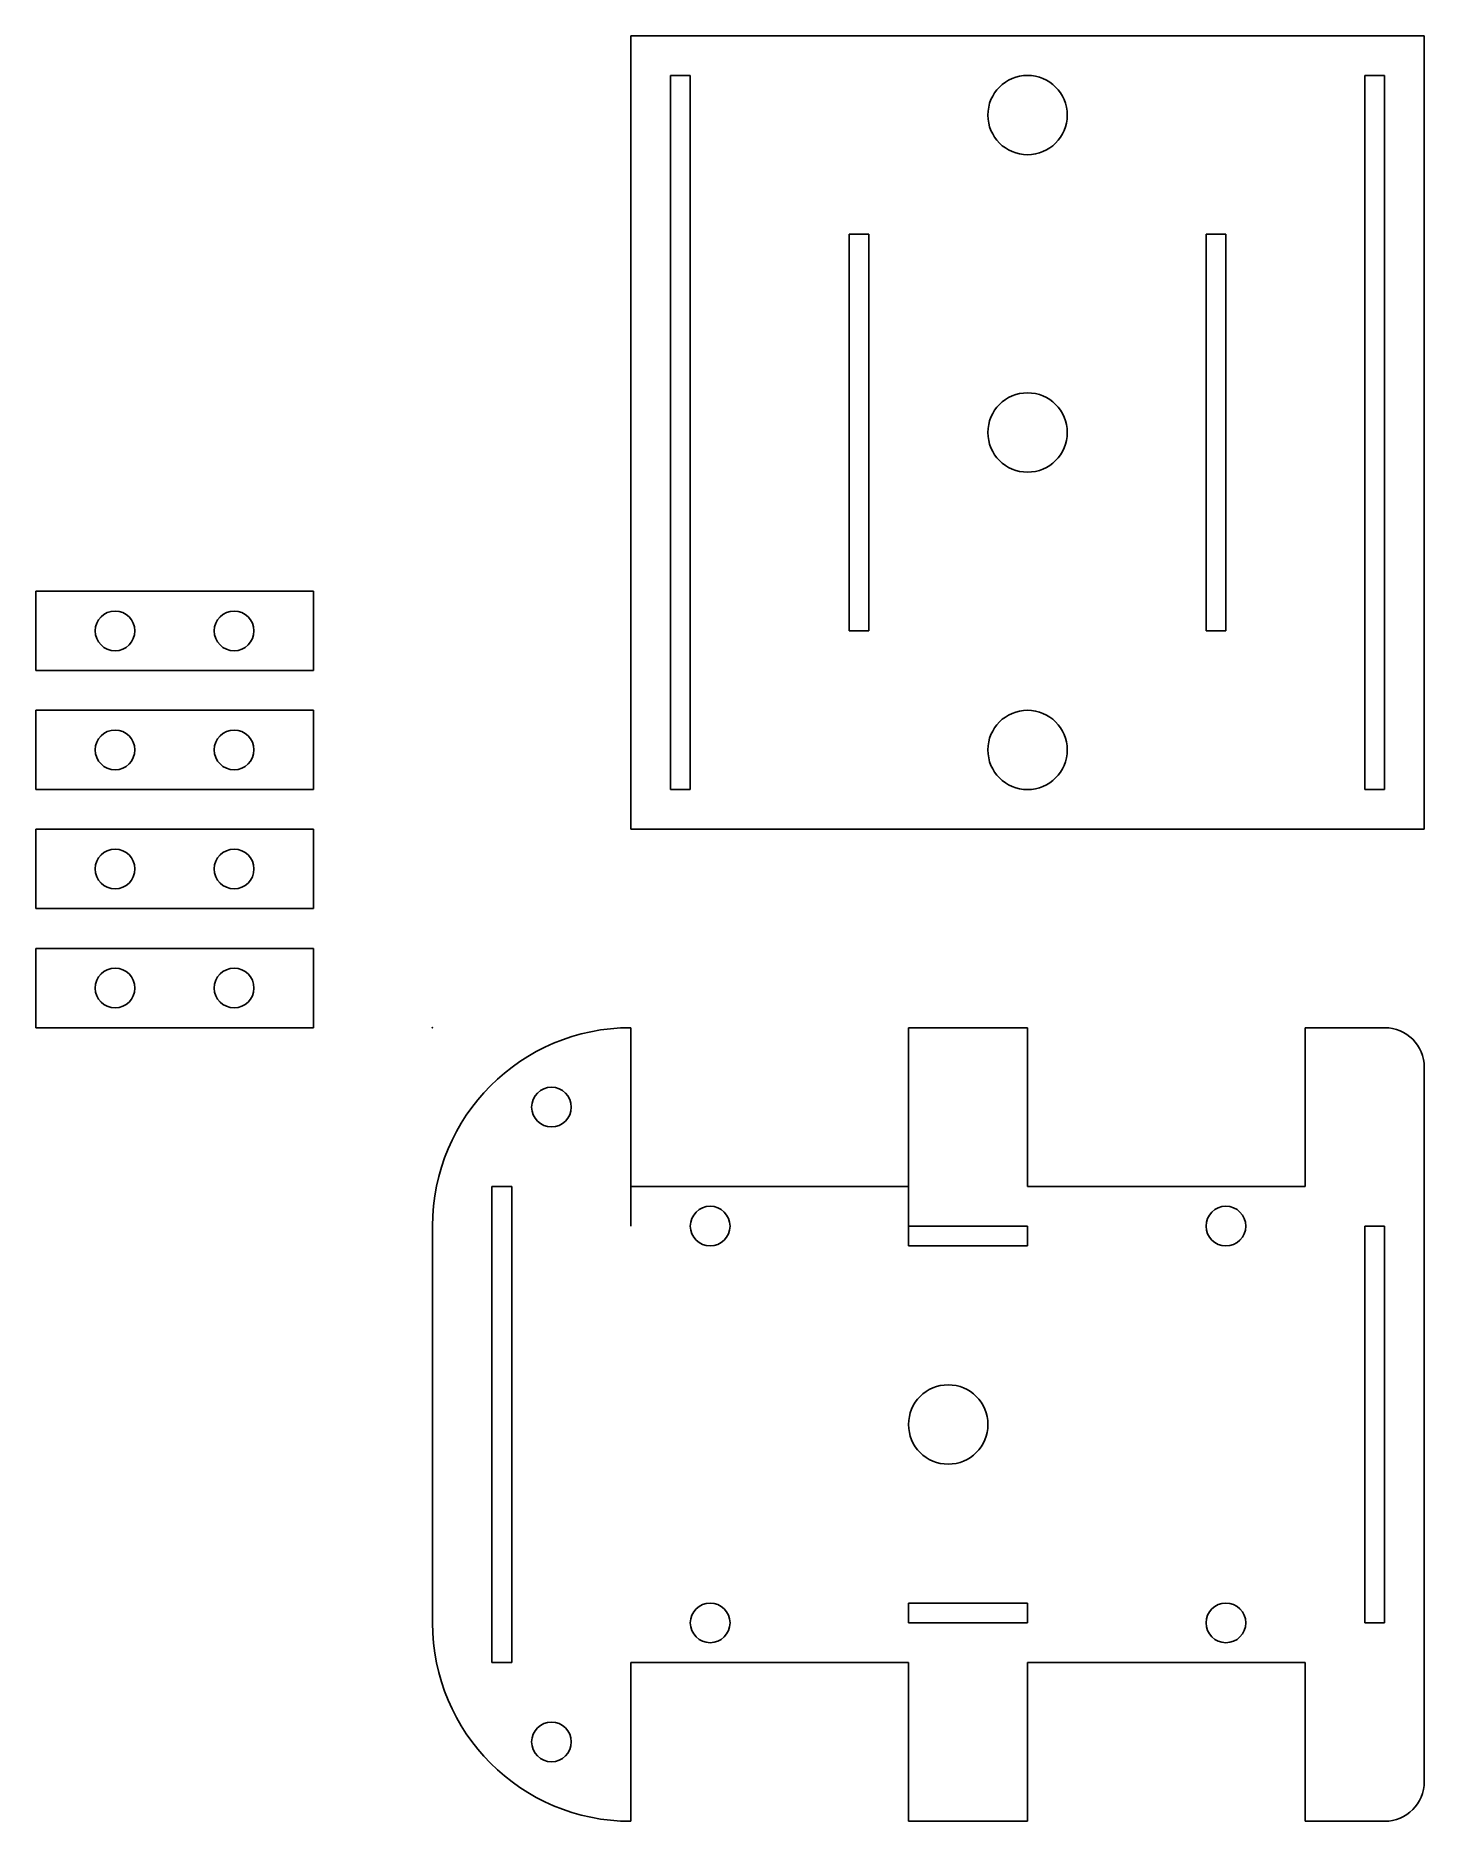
# Model space of a CAD drawing. Header units: centimetres. Extents: x -10 to 25, y -20 to 25.
import ezdxf

# ---------------------------------------------------------------- set-up
doc = ezdxf.new("R2010")
doc.units = ezdxf.units.CM
doc.header["$MEASUREMENT"] = 0
for name, color, linetype in [('CARRITO WALL E v3_Sketch1', 7, 'Continuous'), ('CARRITO WALL E v3_Sketch2', 7, 'Continuous'), ('CARRITO WALL E v3_Sketch3', 7, 'Continuous'), ('CARRITO WALL E v3_Sketch4', 7, 'Continuous'), ('CARRITO WALL E v3_Sketch5', 7, 'Continuous'), ('CARRITO WALL E v3_Sketch6', 7, 'Continuous')]:
    doc.layers.add(name, color=color, linetype=linetype)

msp = doc.modelspace()

# ---------------------------------------------------------------- linework, layer by layer
at = {"layer": 'CARRITO WALL E v3_Sketch1'}
for p, q in [((5, 0), (5, -4)), ((5, 0), (5, -5)), ((12, -4), (12, 0)), ((12, 0), (15, 0)), ((15, -4), (15, 0)), ((15, 0), (15, -4)), ((22, -4), (22, 0)), ((22, 0), (24, 0)), ((25, -1), (25, -19)), ((5, -4), (12, -4)), ((12, -4), (12, -5)), ((22, -4), (15, -4)), ((0, -15), (0, -5)), ((5, -16), (5, -20)), ((5, -16), (5, -20)), ((12, -16), (5, -16)), ((12, -20), (12, -16)), ((15, -20), (15, -16)), ((22, -16), (15, -16)), ((15, -20), (15, -16)), ((22, -16), (22, -20)), ((15, -20), (12, -20)), ((24, -20), (22, -20))]:
    msp.add_line(p, q, dxfattribs=at)
for centre, radius, start, end in [((5, -5), 5, 90, 180), ((24, -1), 1, 0, 90), ((5, -15), 5, 180, 270), ((24, -19), 1, 270, 360)]:
    msp.add_arc(centre, radius, start, end, dxfattribs=at)
msp.add_point((0, 0), dxfattribs=at)
at = {"layer": 'CARRITO WALL E v3_Sketch2'}
for p, q in [((25, 25, 1), (5, 25, 1)), ((5, 25, 1), (5, 5, 1)), ((25, 5, 1), (25, 25, 1)), ((5, 5, 1), (25, 5, 1)), ((5, -4, 1), (5, 0, 1)), ((12, 0, 1), (12, -4, 1)), ((15, 0, 1), (12, 0, 1)), ((15, -4, 1), (15, 0, 1)), ((24, 0, 1), (22, 0, 1)), ((22, 0, 1), (22, -4, 1)), ((25, -19, 1), (25, -1, 1)), ((12, -4, 1), (5, -4, 1)), ((22, -4, 1), (15, -4, 1)), ((0, -5, 1), (0, -15, 1)), ((5, -20, 1), (5, -16, 1)), ((5, -16, 1), (12, -16, 1)), ((12, -16, 1), (12, -20, 1)), ((15, -20, 1), (15, -16, 1)), ((15, -16, 1), (22, -16, 1)), ((22, -16, 1), (22, -20, 1)), ((12, -20, 1), (15, -20, 1)), ((22, -20, 1), (24, -20, 1))]:
    msp.add_line(p, q, dxfattribs=at)
for centre, radius, start, end in [((5, -5, 1), 5, 90, 180), ((24, -1, 1), 1, 0, 90), ((5, -15, 1), 5, 180, 270), ((24, -19, 1), 1, 270, 360)]:
    msp.add_arc(centre, radius, start, end, dxfattribs=at)
msp.add_point((0, 0, 1), dxfattribs=at)
at = {"layer": 'CARRITO WALL E v3_Sketch3'}
for p, q in [((-3, 11), (-10, 11)), ((-10, 11), (-10, 9)), ((-3, 9), (-3, 11)), ((-10, 9), (-3, 9)), ((-10, 8), (-10, 6)), ((-3, 8), (-10, 8)), ((-3, 6), (-3, 8)), ((-10, 6), (-3, 6)), ((-10, 5), (-10, 3)), ((-3, 5), (-10, 5)), ((-3, 3), (-3, 5)), ((-10, 3), (-3, 3)), ((-10, 2), (-10, 0)), ((-3, 2), (-10, 2)), ((-3, 0), (-3, 2)), ((-10, 0), (-3, 0))]:
    msp.add_line(p, q, dxfattribs=at)
msp.add_point((0, 0), dxfattribs=at)
at = {"layer": 'CARRITO WALL E v3_Sketch4'}
for p, q in [((5, -4, 1), (5, 0, 1)), ((15, 0, 1), (12, 0, 1)), ((12, 0, 1), (12, -4, 1)), ((15, -4, 1), (15, 0, 1)), ((24, 0, 1), (22, 0, 1)), ((22, 0, 1), (22, -4, 1)), ((25, -19, 1), (25, -1, 1)), ((1.5, -16, 1), (1.5, -4, 1)), ((1.5, -4, 1), (2, -4, 1)), ((2, -4, 1), (2, -16, 1)), ((12, -4, 1), (5, -4, 1)), ((22, -4, 1), (15, -4, 1)), ((0, -5, 1), (0, -15, 1)), ((12, -5, 1), (15, -5, 1)), ((12, -5.5, 1), (12, -5, 1)), ((15, -5, 1), (15, -5.5, 1)), ((23.5, -5, 1), (24, -5, 1)), ((23.5, -15, 1), (23.5, -5, 1)), ((24, -5, 1), (24, -15, 1)), ((15, -5.5, 1), (12, -5.5, 1)), ((12, -14.5, 1), (12, -15, 1)), ((15, -14.5, 1), (12, -14.5, 1)), ((15, -15, 1), (15, -14.5, 1)), ((12, -15, 1), (15, -15, 1)), ((24, -15, 1), (23.5, -15, 1)), ((2, -16, 1), (1.5, -16, 1)), ((5, -16, 1), (12, -16, 1)), ((5, -20, 1), (5, -16, 1)), ((12, -16, 1), (12, -20, 1)), ((15, -20, 1), (15, -16, 1)), ((15, -16, 1), (22, -16, 1)), ((22, -16, 1), (22, -20, 1)), ((12, -20, 1), (15, -20, 1)), ((22, -20, 1), (24, -20, 1))]:
    msp.add_line(p, q, dxfattribs=at)
for centre, radius in [((3, -2, 1), 0.5), ((7, -5, 1), 0.5), ((20, -5, 1), 0.5), ((13, -10, 1), 1), ((7, -15, 1), 0.5), ((20, -15, 1), 0.5), ((3, -18, 1), 0.5)]:
    msp.add_circle(centre, radius, dxfattribs=at)
for centre, radius, start, end in [((5, -5, 1), 5, 90, 180), ((24, -1, 1), 1, 0, 90), ((5, -15, 1), 5, 180, 270), ((24, -19, 1), 1, 270, 360)]:
    msp.add_arc(centre, radius, start, end, dxfattribs=at)
msp.add_point((0, 0, 1), dxfattribs=at)
at = {"layer": 'CARRITO WALL E v3_Sketch5'}
for p, q in [((5, 25, 1), (5, 5, 1)), ((25, 25, 1), (5, 25, 1)), ((25, 5, 1), (25, 25, 1)), ((6, 6, 1), (6, 24, 1)), ((6, 24, 1), (6.5, 24, 1)), ((6.5, 24, 1), (6.5, 6, 1)), ((24, 24, 1), (23.5, 24, 1)), ((23.5, 24, 1), (23.5, 6, 1)), ((24, 6, 1), (24, 24, 1)), ((11, 20, 1), (10.5, 20, 1)), ((10.5, 20, 1), (10.5, 10, 1)), ((11, 10, 1), (11, 20, 1)), ((20, 20, 1), (19.5, 20, 1)), ((19.5, 20, 1), (19.5, 10, 1)), ((20, 10, 1), (20, 20, 1)), ((10.5, 10, 1), (11, 10, 1)), ((19.5, 10, 1), (20, 10, 1)), ((6.5, 6, 1), (6, 6, 1)), ((23.5, 6, 1), (24, 6, 1)), ((5, 5, 1), (25, 5, 1))]:
    msp.add_line(p, q, dxfattribs=at)
for centre in [(15, 23, 1), (15, 15, 1), (15, 7, 1)]:
    msp.add_circle(centre, 1, dxfattribs=at)
msp.add_point((0, 0, 1), dxfattribs=at)
at = {"layer": 'CARRITO WALL E v3_Sketch6'}
for p, q in [((-10, 11, 0.5), (-10, 9, 0.5)), ((-3, 11, 0.5), (-10, 11, 0.5)), ((-3, 9, 0.5), (-3, 11, 0.5)), ((-10, 9, 0.5), (-3, 9, 0.5))]:
    msp.add_line(p, q, dxfattribs=at)
for centre in [(-8, 10, 0.5), (-5, 10, 0.5), (-8, 7, 0.5), (-5, 7, 0.5), (-8, 4, 0.5), (-5, 4, 0.5), (-8, 1, 0.5), (-5, 1, 0.5)]:
    msp.add_circle(centre, 0.5, dxfattribs=at)
msp.add_point((0, 0, 0.5), dxfattribs=at)

doc.saveas('drawing.dxf')
